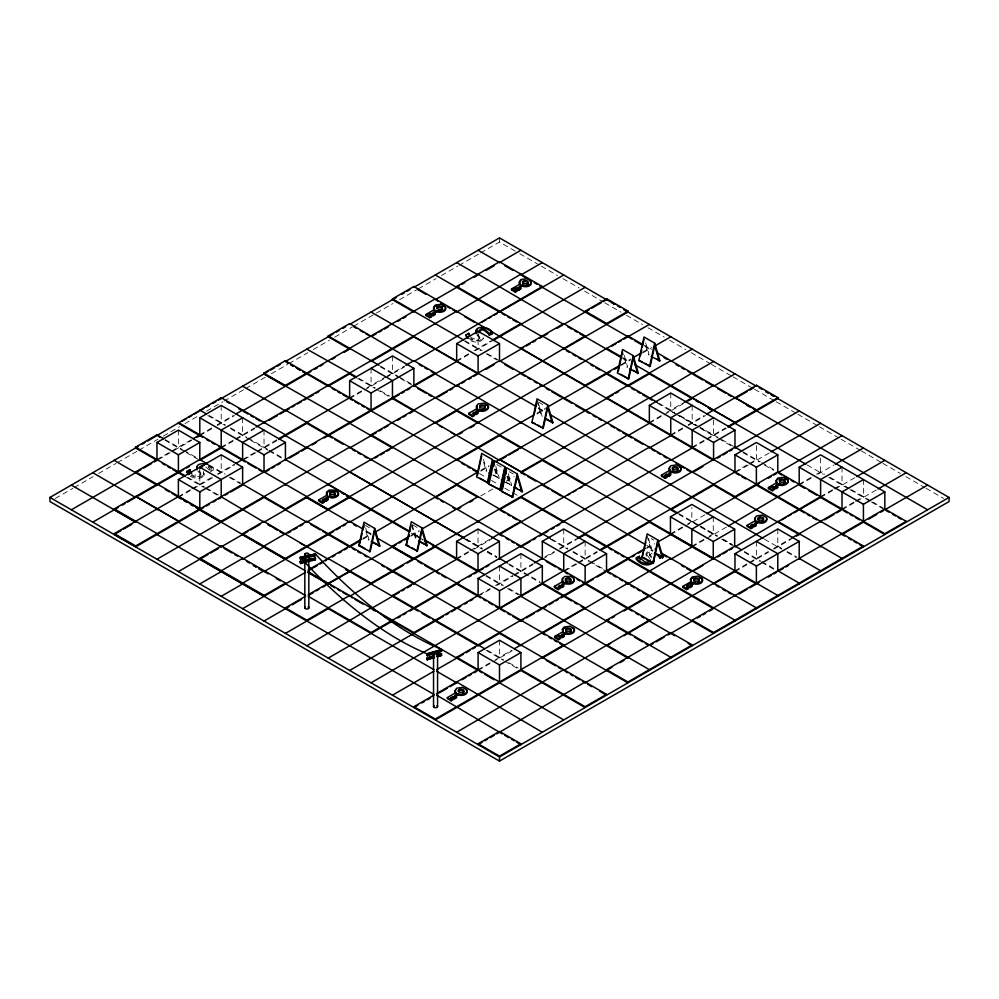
<?xml version="1.0" encoding="UTF-8"?>
<svg xmlns="http://www.w3.org/2000/svg" width="999" height="999" viewBox="0 0 999 999"><rect width="100%" height="100%" fill="white"/><g stroke="black" fill="none" stroke-linecap="round" stroke-linejoin="round"><path stroke-width="0.75" stroke-dasharray="5 3.75" d="M646.378 556.218C644.455 552.072 649.825 549.712 653.209 550.187M646.066 554.957L648.064 552.509L653.209 551.423M651.585 557.892L649.662 555.831L649.525 553.858L652.035 552.022M649.525 555.094L652.035 553.259M199.088 470.929L200.737 472.764L200.462 474.125L198.239 475.274L194.793 475.037M200.824 473.476L200.824 474.712C198.863 477.834 194.068 476.648 191.721 474.55M478.009 334.603L479.745 337.163C477.784 340.284 472.989 339.098 470.641 337M479.745 337.163L479.745 338.399C477.784 341.521 472.989 340.334 470.641 338.236M191.121 475.424C195.055 477.709 201.598 478.171 204.283 473.876L204.283 475.112C201.099 479.945 193.531 478.808 189.473 475.599M468.406 338.049C472.452 341.246 480.019 342.395 483.204 337.55L483.204 338.786C480.019 343.631 472.452 342.482 468.406 339.285M55.345 498.439L72.902 488.311M74.251 487.524L93.144 476.623M98.551 473.501L116.096 463.374M117.445 462.587L137.7 450.899M139.048 450.124L157.954 439.21M163.349 436.088L179.545 426.735M184.952 423.613L199.8 415.047M206.556 411.151L222.752 401.798M224.101 401.011L244.355 389.323M245.704 388.549L265.946 376.848M271.353 373.738L287.55 364.385M288.898 363.599L307.804 352.697M313.199 349.575L329.395 340.222M334.802 337.1L352.347 326.973M353.696 326.186L392.844 303.584M399.6 299.688L417.145 289.56M418.506 288.773L436.051 278.646M441.446 275.524L457.654 266.171M459.003 265.397L479.245 253.709M480.594 252.922L499.5 242.02L518.406 252.922M156.98 459.54L170.367 451.81M171.703 451.036L191.771 439.46M199.8 434.815L211.838 427.872M217.195 424.775L233.254 415.509M158.329 459.59L191.771 440.284M199.8 435.639L211.838 428.696M217.195 425.599L234.59 415.559M221.204 447.177L234.59 439.46M235.926 438.686L254.658 427.872M221.204 448.002L234.59 440.284M235.926 439.51L254.658 428.696M207.942 464.61L213.262 468.868C209.428 473.414 209.827 465.646 205.782 465.771M210.514 471.69L213.262 470.104L213.262 468.868M178.396 496.615L190.434 489.66M191.771 488.886L211.838 477.31M217.195 474.213L234.59 464.173M242.62 459.54L255.994 451.81M257.33 451.036L277.397 439.46M349.65 397.739L361.688 390.784M367.045 387.699L385.776 376.885M387.113 376.111L404.508 366.071M178.396 497.44L191.771 489.71M193.107 488.948L213.174 477.36M218.531 474.263L234.59 464.997M243.956 459.59L255.994 452.634M257.33 451.86L277.397 440.284M349.65 398.564L363.024 390.846M364.373 390.072L384.44 378.484M385.776 377.709L404.508 366.895M456.68 360.664L468.731 353.708M474.075 350.624L491.471 340.584M456.68 361.488L470.067 353.758M475.412 350.674L491.471 341.408M536.962 413.186L546.328 407.779M621.253 364.523L630.619 359.116M642.657 352.172L649.35 348.301L649.35 349.126L643.993 346.041M536.962 414.011L544.992 409.378M621.253 365.347L630.619 359.94M642.657 352.997L652.022 347.59M363.024 538.324L371.054 533.691L364.373 529.832M480.856 470.304L488.911 465.646M363.024 539.148L371.054 534.515L364.373 530.656M480.769 471.178L488.911 466.471M492.957 475.249L497.577 477.21L494.58 466.92M410.964 535.377L419.143 530.644M410.964 536.201L419.218 531.431M480.769 495.891L492.807 488.948M506.193 481.218L514.223 476.585M505.369 482.417L509.989 484.378L507.417 475.561M649.35 422.465L661.388 415.509M666.745 412.412L682.642 403.234M649.35 423.289L662.724 415.559M664.073 414.785L684.14 403.196M456.605 558.453L468.656 551.498M469.992 550.736L490.134 539.098M670.754 434.815L682.804 427.872M688.149 424.775L704.045 415.596M456.605 559.278L468.731 552.285M474.001 549.238L491.471 539.148M670.754 435.639L682.804 428.696M688.149 425.599L705.544 415.559M692.17 447.177L705.544 439.46M706.88 438.686L725.461 427.959M692.17 448.002L705.544 440.284M706.88 439.51L726.797 428.009M479.433 594.717L490.147 588.536M495.492 585.451L512.887 575.399M514.223 574.637L532.966 563.811M545.004 556.868L554.37 551.46M559.715 548.364L575.774 539.098M478.096 596.316L491.471 588.586M496.828 585.501L512.874 576.236M514.223 575.461L532.966 564.635M542.32 559.228L554.37 552.285M559.702 549.2L577.11 539.148M563.736 570.766L577.11 563.036M578.446 562.275L597.165 551.46M734.977 471.903L748.363 464.173M749.7 463.399L756.38 459.54M565.059 570.829L577.11 563.861M578.433 563.099L597.165 552.285M736.313 471.953L748.363 464.997M749.7 464.223L771.103 451.86M646.678 547.602L649.35 546.053L654.707 549.138M670.441 533.878L682.804 526.748M687.836 523.838L692.17 521.341L692.17 522.165M646.678 548.426L654.707 543.793M670.754 534.515L684.14 526.798M685.476 526.023L705.544 514.435M478.096 669.642L490.134 662.699M495.492 659.602L511.538 650.337M691.845 546.241L704.208 539.098M709.24 536.188L713.573 533.691L713.573 534.515M799.2 484.253L811.238 477.31M816.595 474.213L820.604 471.903L824.625 474.213M478.096 670.466L491.471 662.749M492.807 661.975L512.874 650.386M692.17 546.878L705.544 539.148M706.88 538.386L726.947 526.798M799.2 485.077L812.574 477.36M817.931 474.263L833.99 464.997M820.604 496.615L832.654 489.66M833.99 488.886L842.02 484.253M820.604 497.44L833.99 489.71M835.326 488.948L855.394 477.36M734.977 570.766L748.363 563.049M749.7 562.275L768.431 551.46M773.775 548.376L789.834 539.098M842.02 508.978L854.058 502.022M855.394 501.248L863.423 496.615M734.977 571.59L748.363 563.873M749.7 563.099L768.431 552.285M773.775 549.2L791.171 539.148M842.02 509.802L855.394 502.072M856.73 501.298L876.797 489.71M205.782 467.008L210.102 470.641M207.942 465.846L213.262 470.104M519.755 253.709L539.997 265.397M541.346 266.171L557.554 275.524M562.949 278.646L579.145 287.999M584.552 291.121L603.446 302.035M604.795 302.809L621.003 312.163M626.398 315.284L642.594 324.638M648.001 327.747L664.198 337.1M669.605 340.222L685.801 349.575M691.196 352.697L710.102 363.599M711.45 364.385L731.705 376.074M733.054 376.848L753.296 388.549M754.645 389.323L774.899 401.011M776.248 401.798L796.503 413.486M797.851 414.26L818.106 425.961M819.455 426.735L839.697 438.424M841.046 439.21L859.952 450.124M861.3 450.899L881.555 462.587M882.904 463.374L900.449 473.501M905.856 476.623L924.749 487.524M926.098 488.311L943.655 498.439M643.993 345.217L652.022 349.85M622.589 357.58L627.946 360.664L627.946 361.488L622.589 358.404M829.969 477.31L850.037 488.886M851.385 489.66L871.453 501.248M872.789 502.022L883.491 508.204M807.229 464.997L823.288 474.263M828.633 477.36L848.7 488.948M850.037 489.71L870.117 501.298M871.453 502.072L884.827 509.802M658.716 403.146L674.775 412.412M679.969 415.596L697.364 425.636M698.701 426.411L720.267 438.686M721.603 439.46L733.641 446.403M743.006 451.81L760.401 461.85M761.738 462.624L775.112 470.354M657.379 403.196L677.447 414.785M678.783 415.559L696.178 425.599M701.535 428.696L717.582 437.962M718.918 438.736L733.641 447.227M743.006 452.634L759.065 461.913M764.41 464.997L773.775 470.404M674.612 413.336L670.604 411.014L670.604 410.189M675.948 414.11L698.701 427.235M700.037 428.009L713.411 435.739L713.573 417.769M464.71 340.584L482.105 350.624M487.462 353.708L498.164 359.89M464.71 341.408L480.769 350.674M486.126 353.758L496.828 359.94M538.399 402.035L545.092 405.894M538.299 407.779L544.992 411.65M777.796 546.053L781.805 548.376M787.162 551.46L796.528 556.868M538.299 408.603L544.992 412.475M764.41 539.148L781.805 549.2M787.162 552.285L796.528 557.692M678.783 513.611L698.85 525.199M700.187 525.973L717.582 536.013M722.939 539.098L732.304 544.505M744.342 551.46L760.401 560.726M761.738 561.5L775.112 569.23M695.866 523.838L691.845 521.515L691.845 507.567M701.211 526.923L717.27 536.188M722.627 539.285L731.992 544.692M678.783 514.435L698.85 526.023M700.187 526.798L716.246 536.063M721.603 539.148L734.977 546.878M744.342 552.285L760.401 561.55M761.738 562.325L775.112 570.054M380.419 366.071L397.814 376.111M399.15 376.885L411.201 383.841M380.419 366.895L399.15 377.709M400.487 378.484L413.873 386.201M651.173 538.598L653.858 540.147M359.016 378.434L375.075 387.699M380.419 390.784L389.785 396.191M357.679 378.484L375.075 388.524M376.411 389.298L389.785 397.015M646.678 545.329L653.358 549.2M496.828 464.547L502.172 467.632M509.24 471.715L513.249 474.026M493.556 474.9L497.577 477.21M505.981 482.067L509.989 484.378M479.433 473.489L486.126 477.36M491.471 480.444L498.164 484.303M504.857 488.174L511.538 492.032M512.874 492.807L518.231 495.891M551.685 539.098L567.744 548.364M573.101 551.46L589.148 560.726M590.484 561.5L603.871 569.218M550.337 539.148L567.744 549.188M573.089 552.285L605.194 570.829M466.046 539.098L482.105 548.376M487.462 551.46L496.828 556.868M508.866 563.823L539.647 581.58M465.971 539.148L482.03 548.414M487.387 551.498L496.753 556.905M464.635 539.198L482.105 549.2M487.387 552.322L496.828 557.692M508.866 564.647L540.971 583.179M412.637 524.912L419.318 528.783M209.166 415.509L225.225 424.775M230.569 427.872L246.628 437.137M247.964 437.912L268.032 449.5M269.368 450.274L282.754 457.992M417.807 536.051L413.798 533.741L413.798 534.565M486.126 575.412L503.521 585.439M508.866 588.536L520.916 595.479M418.993 536.913L413.636 533.828L413.636 534.652L423.002 540.059M207.829 415.559L225.225 425.599M230.569 428.696L249.3 439.51M250.637 440.284L268.032 450.324M269.368 451.098L281.418 458.042M411.126 533.016L423.239 539.922M486.126 576.236L502.172 585.501M507.529 588.586L518.231 594.767M365.334 525.399L369.343 527.722M165.01 439.46L182.405 449.5M183.741 450.274L197.128 457.992M209.166 464.947L225.225 474.213M230.569 477.31L241.271 483.479M165.01 440.284L185.077 451.86M186.426 452.634L198.464 459.59M209.166 465.771L223.888 474.263M229.233 477.36L239.935 483.541M187.762 477.31L205.157 487.35M206.493 488.124L218.531 495.067M487.462 650.337L503.508 659.602M508.866 662.699L518.231 668.106M186.426 477.36L203.808 487.4M205.157 488.174L218.531 495.891M486.126 650.386L503.508 660.426M504.857 661.201L518.231 668.93M476.76 334.653L479.745 338.399M197.839 470.966L200.824 474.712M651.585 556.655L649.525 553.858M649.712 558.503L646.066 553.721M203.321 471.416L204.283 475.112M203.321 472.652L204.183 473.938M645.716 342.857L649.138 354.608L648.526 354.957L645.641 345.067M624.25 355.357L627.672 367.12L627.072 367.47L622.951 353.334M648.451 538.261L652.297 551.485L651.698 551.835L647.165 536.276M538.349 403.234L542.207 416.458L541.595 416.808L537.474 402.672M508.279 473.613L511.7 485.364L511.101 485.714L508.216 475.824M506.905 476.248L509.378 484.727M495.866 466.446L499.288 478.196L498.676 478.546L494.555 464.41M494.493 469.08L496.965 477.559M483.441 459.278L486.875 471.029L486.263 471.378L483.379 461.488M412.15 524.65L416.433 539.348L415.821 539.697L411.301 524.15M365.709 528.071L369.131 539.835L368.519 540.184L364.41 526.048M483.104 337.625L483.204 338.786M863.423 479.557L863.423 497.44M842.02 467.195L842.02 485.077M820.604 457.942L820.604 472.727M777.796 528.995L777.796 546.878M756.38 445.579L756.38 460.364M756.38 541.358L756.38 559.24M713.261 516.82L713.261 533.878M692.17 405.407L692.17 423.289M692.007 422.552L692.007 423.376M670.754 393.044L670.754 410.926M649.35 546.053L649.35 546.878M585.139 541.346L585.127 559.24M563.736 528.995L563.736 546.878M542.32 410.102L542.32 410.926M520.916 553.708L520.904 571.59M499.5 237.899L499.5 242.02M499.512 566.071L499.5 583.953M499.5 640.234L499.5 658.116M478.096 331.243L478.096 349.126M478.022 529.045L478.022 546.915M392.47 355.969L392.47 373.851M371.054 368.331L371.054 386.201M264.023 430.119L264.023 448.002M242.62 417.769L242.62 435.639M221.204 405.407L221.204 423.289M221.204 454.845L221.204 472.727M199.8 467.195L199.8 485.077M178.396 430.119L178.396 448.002"/><path stroke-width="1.5" d="M433.928 671.216L392.47 695.192M442.395 309.116L442.37 308.291A2.922 1.686 0 0 0 440.372 307.13L438.936 307.118A2.647 1.536 0 0 0 437 308.229M485.214 407.992L485.189 407.167A2.922 1.686 0 0 0 483.179 406.006L481.743 405.994A2.647 1.536 0 0 0 479.807 407.105L479.845 407.942M522.552 283.104L522.627 282.692A2.647 1.536 0 0 1 524.562 281.568L525.998 281.593A2.922 1.686 0 0 1 527.996 282.742L528.109 283.167M458.329 691.783L458.404 691.37A2.647 1.536 0 0 1 460.339 690.259L461.775 690.272A2.922 1.686 0 0 1 463.773 691.42L463.798 692.257A2.647 1.536 0 0 1 463.111 692.969M570.841 581.018L570.816 580.194A2.922 1.686 0 0 0 568.818 579.033L567.37 579.02A2.647 1.536 0 0 0 565.446 580.132L565.471 580.968M690.609 579.595L691.308 582.305M699.288 581.018L699.263 580.194A2.922 1.686 0 0 0 697.252 579.033L695.816 579.02A2.647 1.536 0 0 0 693.88 580.132L693.905 580.968M763.498 520.054L763.473 519.218A2.922 1.686 0 0 0 761.475 518.069L760.039 518.044A2.647 1.536 0 0 0 758.104 519.168L758.129 519.992M784.914 482.142L784.889 481.318A2.922 1.686 0 0 0 782.879 480.157L781.443 480.144A2.647 1.536 0 0 0 779.507 481.256L779.545 482.092M379.233 546.366L374.7 530.806L370.167 551.598L358.853 545.766L363.998 522.202L374.7 528.384L379.832 546.016L371.203 541.733M358.853 545.766L360.115 542.445M360.751 539.472L362.05 533.541M362.699 530.569L363.998 524.637M369.555 551.947L374.7 528.384M426.523 545.879L422.003 530.319L417.47 551.111L406.156 545.279L411.301 521.715L422.003 527.897L427.135 545.529L418.506 541.246M406.156 545.279L409.028 534.54M409.677 531.568L410.976 525.624M416.858 551.46L422.003 527.897M493.668 466.258L492.432 462.013L487.899 482.792L476.598 476.96L481.73 453.396L492.432 459.577L493.718 463.986M477.522 475.124L481.73 455.831M487.3 483.141L492.432 459.577M506.093 473.426L504.857 469.18L500.324 489.96L489.011 484.128L494.143 460.564L504.857 466.745L506.131 471.153M493.506 465.971L494.143 462.999M499.712 490.309L504.857 466.745M521.803 491.895L517.27 476.348L512.737 497.127L501.423 491.296L506.568 467.732L517.27 473.913L522.402 491.545L513.773 487.262M502.36 489.473L504.945 477.597M505.594 474.625L506.568 470.167M512.125 497.477L517.27 473.913M552.297 422.989L547.764 407.442L543.244 428.221L531.93 422.402L537.062 398.826L547.764 405.007L552.909 422.639L545.604 419.13M534.477 413.136L537.062 401.261M542.632 428.571L547.764 405.007M637.774 373.651L633.241 358.092L628.708 378.883L617.394 373.052L622.539 349.488L633.241 355.669L638.373 373.301L629.745 369.018M618.331 371.216L622.539 351.923M628.096 379.233L633.241 355.669M659.228 361.139L654.707 345.592L650.174 366.371L638.861 360.539L643.993 336.975L654.707 343.156L659.839 360.789L651.211 356.506M640.434 355.731L641.733 349.8M642.382 346.828L643.993 339.41M649.562 366.72L654.707 343.156M662.399 558.004L657.866 542.457L653.334 563.236L642.02 557.417L647.165 533.853L657.866 540.022L662.999 557.654L654.37 553.371M642.02 557.417L645.866 542.22M652.734 563.598L657.866 540.022M478.896 332.267L479.22 331.568C484.915 325.786 488.211 337.999 492.182 333.791L492.182 332.555C490.122 326.011 472.315 325.075 476.76 333.416M650.374 559.989C644.318 567.794 640.222 553.134 636.351 557.892L636.351 559.128C639.66 564.76 649.637 567.494 653.833 561.625L653.733 560.451M653.833 560.389C649.637 566.258 639.66 563.523 636.351 557.892M197.028 467.195L196.828 469.705M475.949 330.881L475.761 333.391M434.315 306.843L433.541 308.616L434.428 310.389M477.135 405.719L476.361 407.48L477.235 409.265M455.132 690.833L455.719 689.984M562.762 578.746L561.987 580.519L562.874 582.305M669.792 467.52L669.03 469.28L669.904 471.066M776.835 479.87L776.061 481.643L776.935 483.429M755.419 517.782L754.657 519.542L755.531 521.328M520.904 280.582L519.18 283.067L520.054 284.852M327.997 491.645L326.273 494.13L327.31 496.028L326.461 492.182L329.258 490.059L335.414 490.122L338.349 492.307L338.399 494.155L336.863 495.729L332.542 496.715L329.258 496.128L325.999 498.002L325.999 499.025L330.432 496.466M691.196 578.746L693.418 577.472M476.56 330.269L477.435 329.682M242.62 417.769L221.204 430.119L221.204 448.002L199.8 460.364L199.8 442.482L178.396 430.119L156.98 442.482L156.98 460.364L135.577 448.002L135.577 447.177L156.98 434.815L163.674 438.686M147.615 441.046L221.204 397.739L285.427 434.815L285.427 435.639L306.83 448.002L306.83 447.177L464.71 538.324M437.949 301.236L435.277 298.863L285.277 385.477L285.277 386.301L263.861 373.938L263.861 373.114L285.277 360.751L371.054 410.102M349.65 348.301L349.65 349.126L328.246 336.775L328.246 335.951L349.65 323.589L413.873 361.488L542.32 286.513L542.32 287.337M413.873 311.226L413.873 312.05L392.47 299.688L392.47 298.863L413.873 286.513L713.573 460.364L713.573 442.482L649.35 405.407L649.35 423.289L627.946 435.639L627.946 434.815L542.32 485.077L549 488.948M777.796 398.564L949.05 497.44L949.05 501.56L499.5 761.101L49.95 501.56L49.95 497.44L138.249 446.453M142.27 444.143L144.942 442.594M182.405 420.966L186.426 418.643M189.098 417.107L191.771 415.559M194.443 414.011L198.464 411.7M201.136 410.152L203.808 408.603M206.493 407.068L209.166 405.519M213.174 403.196L215.859 401.66M218.531 400.112L264.023 373.851L349.65 422.465L349.65 423.289L392.47 448.002L392.47 447.177M265.197 373.164L268.032 371.528M270.554 370.08L274.725 367.669M277.247 366.208L280.082 364.573M333.591 333.678L285.427 361.488L288.099 363.037M336.276 332.13L338.948 330.594M342.957 328.271L345.642 326.723M396.478 297.377L349.65 324.413L349.65 323.589M401.835 294.28L404.508 292.744M407.18 291.196L409.852 289.648M197.128 437.187L199.8 435.639L199.8 417.769L221.204 405.407L285.427 442.482L285.427 460.364M135.577 472.727L135.577 471.903L156.98 459.54M193.107 438.686L199.8 434.815M235.926 413.961L242.62 410.102L242.62 410.926L310.851 371.528M456.68 287.337L456.68 286.513L499.5 261.788L542.32 286.513M71.354 509.802L140.934 469.63M143.606 468.081L151.636 463.449M154.308 461.913L156.98 460.364M314.86 369.218L317.545 367.669M320.217 366.121L322.889 364.573M332.255 359.165L334.927 357.63M344.293 352.222L349.65 349.126M372.39 336.001L376.411 333.678M379.083 332.13L381.755 330.594M384.44 329.046L388.449 326.723M397.814 321.316L400.487 319.78M403.171 318.231L405.844 316.683M435.277 299.688L459.365 285.789M462.038 284.24L464.71 282.692M474.075 277.285L476.76 275.749M486.126 270.342L494.143 265.709M478.096 250.25L499.5 262.612L520.904 250.25M156.98 442.482L178.396 454.845L199.8 442.482M431.593 316.646L429.72 315.559L431.431 314.573L433.304 315.659L435.152 314.585L435.152 313.561L433.304 314.623L431.431 313.536L429.72 314.523L431.593 315.609L431.593 316.646L429.757 317.707L425.936 315.497L425.936 314.473L434.577 309.478L433.541 307.58L435.264 305.095L441.183 304.233L445.616 306.793L445.666 308.629L444.13 310.202L439.81 311.201L436.526 310.602L433.266 312.475L433.266 313.511M425.936 315.497L429.645 313.361M434.353 312.874L437.699 310.951M425.936 314.473L429.757 316.683L431.593 315.609M135.727 521.253L135.727 522.077L114.311 509.715L114.311 508.891L221.204 447.177M255.994 427.097L456.68 311.226L456.68 312.05L520.904 274.151M92.77 522.165L118.332 507.405M122.34 505.082L125.012 503.533M127.547 502.072L135.577 497.44L92.77 472.727M183.741 469.63L135.876 497.265L135.876 496.441L178.696 521.166L178.534 522.077M186.426 468.081L189.098 466.545M269.368 420.192L277.397 415.559M280.082 414.011L284.091 411.7M242.62 386.201L285.427 410.926L289.448 408.603M292.12 407.068L294.792 405.519M297.465 403.971L301.486 401.66M304.158 400.112L306.83 398.564M309.515 397.015L313.524 394.705M316.196 393.156L318.881 391.608M306.83 373.027L306.83 373.851L328.246 386.201L349.65 373.851L356.343 377.709M478.096 373.851L413.873 336.775L371.054 361.488L371.054 360.664M520.904 274.975L542.32 262.612M188.312 474.587L186.801 471.378L189.673 469.717L191.721 473.314M186.801 472.614L188.711 471.516M181.069 498.988L178.396 497.44L178.396 479.557L221.204 454.845L242.62 467.195L242.62 485.077L230.569 492.032M264.023 430.119L242.62 442.482L242.62 460.364M278.733 438.686L349.65 397.739L349.65 380.681L392.47 355.969L413.873 368.331L413.873 386.201L456.68 361.488L456.68 343.606L478.096 331.243L499.5 343.606L499.5 361.488L523.588 347.59M515.347 288.986L517.232 290.072L517.232 291.096L515.384 292.17L511.563 289.96L511.563 288.923L520.204 283.941L519.18 282.043L520.904 279.545L526.81 278.684L531.243 281.243L531.293 283.079L529.757 284.653L525.437 285.652L522.152 285.052L518.906 286.938L520.779 288.024L520.779 289.048L518.931 290.11L517.057 289.023L515.347 290.01L515.347 288.986L517.057 287.999L518.931 289.086L520.779 288.024M511.563 289.96L515.272 287.824M518.906 287.962L523.339 285.402M511.563 288.923L515.384 291.134L517.232 290.072M435.277 373.851L435.277 373.027L135.727 545.966L135.727 546.79L114.311 534.44L114.311 533.616L178.696 496.441L178.696 497.265L172.003 493.406M235.926 463.399L242.62 459.54M405.844 365.297L413.873 360.664L435.277 373.027M115.509 533.741L121.004 530.569M123.539 529.108L131.706 524.388M278.733 439.51L306.83 423.289L332.255 437.962M482.105 322.09L486.126 319.78M488.798 318.231L491.471 316.683M494.143 315.135L496.828 313.599M435.277 274.975L499.5 312.05L563.723 274.975M467.232 338.274L465.721 335.065L468.593 333.404L469.68 335.939M178.396 479.557L199.8 491.92L242.62 467.195M199.8 417.769L264.023 454.845L285.427 442.482M349.65 380.681L371.054 393.044L413.873 368.331M479.62 332.542L479.22 330.332C484.915 324.55 488.211 336.763 492.182 332.555M492.807 339.81L520.904 323.589L520.904 324.413L542.32 336.775L539.635 338.311M135.577 546.878L200.1 509.627L200.1 508.803L180.032 497.215M200.986 509.115L203.808 507.48M206.331 506.031L209.166 504.395M213.174 502.072L215.859 500.524M218.369 499.075L221.204 497.44L221.204 479.557L199.8 467.195M225.225 495.117L227.897 493.581M265.359 471.953L269.368 469.63M272.053 468.081L274.725 466.545M277.397 464.997L280.082 463.449M289.448 458.042L298.813 452.634M301.486 451.098L306.83 448.002M312.188 444.917L316.196 442.594M324.225 437.962L399.15 394.705M401.835 393.156L404.508 391.608M407.18 390.072L409.852 388.524M492.807 340.634L585.127 287.337M456.68 343.606L478.096 355.969L499.5 343.606M199.638 509.065L199.638 509.89L221.054 522.252L221.054 521.428L349.65 447.177L349.65 448.002L376.411 432.555M371.054 435.639L371.054 434.815L499.5 360.664L734.977 496.615L777.796 471.903L884.827 533.691L906.23 521.341L906.23 522.165M520.904 349.126L520.904 348.301L563.723 323.589L585.127 335.951L585.127 336.775M585.289 311.963L585.289 311.139L606.693 298.776L628.096 311.139L628.096 311.963L563.723 349.126L563.723 348.301M156.98 559.24L264.023 497.44L306.83 522.165L349.65 497.44L349.575 496.665M379.083 431.006L381.755 429.47M384.44 427.922L388.449 425.599M397.814 420.192L400.487 418.643M403.171 417.107L405.844 415.559M409.852 413.236L412.537 411.7M437.949 397.015L447.315 391.608M450 390.072L452.672 388.524M431.268 371.528L456.68 386.201L459.365 384.665M462.038 383.117L464.71 381.568M468.731 379.258L471.403 377.709M474.075 376.161L476.76 374.625M486.126 369.218L494.143 364.573M526.261 346.041L530.269 343.718M532.954 342.182L535.626 340.634M544.992 335.227L547.664 333.678M557.03 328.271L562.387 325.187M478.096 274.151L563.723 324.413L589.298 309.64M591.82 308.192L595.991 305.781M597.165 305.095L601.336 302.685M603.858 301.236L606.693 299.6L614.722 304.233M199.937 558.329L264.161 595.404L264.161 596.228L199.937 559.153L199.937 558.329L221.353 545.966L285.577 583.054L285.577 583.878L305.494 595.541M363.024 529.058L349.65 521.341L285.277 558.503L285.277 559.328L242.457 534.615L242.457 533.791L263.861 521.428L328.246 559.24L328.246 558.416M242.62 484.253L285.427 508.978L520.904 373.027M585.127 335.951L520.904 373.851M585.289 311.139L606.693 323.501L628.096 311.139M178.396 571.59L207.967 554.52M210.502 553.059L218.531 548.426M247.964 531.431L221.204 546.878L178.396 522.165M250.487 529.97L260.002 524.475M534.29 414.735L370.979 509.015L370.979 509.84L349.65 522.165L306.83 497.44L264.023 522.165L221.054 496.703L221.054 497.527M375.075 458.042L377.747 456.506M380.419 454.957L384.44 452.634M387.113 451.098L389.785 449.55M478.096 422.465L478.096 423.289L456.68 410.926L435.277 423.289L435.277 422.465M325.999 498.002L327.884 499.088L327.884 500.112L326.036 501.173L324.163 500.099L322.452 501.086L322.452 500.049L324.325 501.136L324.325 502.172L322.49 503.234L318.669 501.023L318.669 499.999L327.31 495.005M474.238 412.412L474.238 413.449L476.123 414.535L477.972 413.461L477.972 412.437L476.123 413.499L474.238 412.412L472.527 413.399L474.413 414.485L474.413 415.522L472.564 416.583L468.743 414.373L468.743 413.349L477.397 408.354L476.361 406.456L478.084 403.958L484.003 403.109L488.424 405.656L488.486 407.505L486.938 409.078L482.617 410.077L479.333 409.478L476.086 411.351L476.086 412.375L480.519 409.815M322.452 500.049L324.163 499.063L326.036 500.149L327.884 499.088M318.669 499.999L322.49 502.197L324.325 501.136M468.743 413.349L472.564 415.547L474.413 414.485M392.47 570.766L306.83 521.341L263.861 546.141L263.861 546.965M328.009 509.115L328.009 509.94L306.606 497.577L306.606 496.753L328.009 509.115L542.32 385.377L542.32 386.201L539.635 384.665M542.32 386.201L627.946 335.951L642.657 344.443M199.8 583.953L221.204 571.59M242.62 559.24L264.023 546.878M288.099 532.979L290.784 531.431M293.456 529.882L297.465 527.572M300.15 526.023L302.822 524.475M459.365 434.103L462.038 432.555M470.067 427.922L474.075 425.599M611.888 346.041L615.896 343.718M618.581 342.182L621.253 340.634M623.925 339.086L649.35 324.413M264.161 570.691L242.757 583.054L242.757 583.878M547.664 407.005L563.723 397.739M520.904 348.301L585.127 385.377L619.917 365.297M633.291 357.58L641.321 352.934M221.204 596.316L242.62 583.953M264.023 571.59L333.591 531.431M336.276 529.882L340.284 527.572M342.957 526.023L345.642 524.475M520.904 447.177L520.904 448.002L499.5 435.639L456.68 460.364L456.68 459.54M610.551 371.528L563.723 398.564L571.753 403.196M614.56 369.218L617.245 367.669M654.707 346.041L670.754 336.775M531.93 422.402L535.214 423.588M638.861 360.539L642.145 361.738M264.161 595.404L285.577 583.054M308.017 570.092L361.688 539.098M495.629 461.775L613.224 394.705M606.53 398.564L606.53 397.739L670.754 360.664L670.754 361.488L692.17 349.126M242.62 608.678L305.494 572.365M309.515 570.054L312.188 568.506M313.374 567.819L317.545 565.422M320.055 563.96L322.739 562.412M325.412 560.876L328.084 558.503L371.054 583.129L542.469 484.165L499.662 459.453L499.662 460.277M332.255 556.918L334.927 555.369M338.948 553.059L341.621 551.51M344.293 549.962L346.978 548.426M322.889 531.431L349.65 546.878L360.352 540.696M375.075 532.205L478.171 471.853L367.045 408.603M435.277 496.615L435.277 497.44L456.68 485.077L478.096 497.44M392.47 397.739L499.5 460.364L506.193 456.506M508.866 454.957L518.231 449.55M615.896 393.156L618.581 391.608M606.53 373.027L606.53 373.851L627.946 386.201L649.35 373.851L692.17 398.564L687.999 400.974M489.011 484.128L500.324 489.96M285.427 608.678L285.427 607.854L305.494 596.266M308.179 594.717L396.478 544.555M413.636 559.365L392.232 547.015L392.232 546.191L409.627 536.151M421.828 529.108L478.096 496.615M649.35 397.739L627.946 410.102L627.946 410.926L520.904 471.903L499.5 459.54L499.5 460.364M264.023 621.028L289.448 606.356M292.108 604.82L301.486 599.4M309.515 594.767L313.524 592.457M316.196 590.909L318.881 589.36M322.889 587.05L325.562 585.501M308.017 572.464L328.084 584.04L349.65 571.59L349.65 570.766M399.15 543.019L401.835 541.47M404.27 540.059L406.955 538.511M458.029 509.028L460.701 507.48M470.067 502.072L472.739 500.524M520.904 472.727L542.32 460.364L585.127 485.077L585.127 484.253M713.573 361.488L692.17 373.851L692.17 373.027L649.35 398.564L652.022 400.112M649.35 405.407L670.754 393.044L734.977 430.119L734.977 448.002L799.2 410.926M501.423 491.296L512.737 497.127M285.427 607.854L306.83 620.217L349.65 595.491L352.322 597.864M683.978 402.472L713.573 385.377L713.573 386.201L705.544 381.568M285.427 633.391L328.246 608.678L433.941 669.692M349.65 596.316L403.321 565.322M407.342 563.011L412.687 559.915M413.873 559.24L435.277 546.878M522.327 496.615L499.5 509.802L499.5 508.978M713.573 386.201L734.977 373.851M456.605 559.278L456.605 541.396L478.022 529.045L499.425 541.396L499.425 559.278M692.17 405.407L670.754 417.769L670.754 435.639L649.35 448.002L649.35 447.177L499.5 534.515L499.5 533.691M371.054 607.854L306.83 645.754M392.47 596.316L392.47 595.491L435.439 570.679L435.439 571.503M491.471 538.324L520.904 521.341L520.904 522.165L542.32 534.515L539.635 536.063M706.73 414.048L756.543 385.289L777.946 397.652L777.946 398.476L728.134 427.235M371.054 608.678L399.15 592.457M401.835 590.909L404.508 589.36M407.18 587.812L411.201 585.501M456.68 559.24L435.277 571.59L435.277 570.766L563.723 644.929L563.723 645.754M567.732 495.117L570.417 493.581M573.089 492.032L575.761 490.484M579.782 488.174L582.454 486.625M747.015 391.608L735.139 398.476L735.139 397.652L756.543 410.015L756.543 410.839M749.7 390.072L753.87 387.662M456.605 541.396L478.022 553.758L499.425 541.396M713.573 417.769L692.17 430.119L692.17 448.002L670.754 460.364L670.754 459.54L371.054 632.567L308.167 596.266M728.134 426.411L777.946 397.652M328.246 658.116L392.47 621.028L392.47 620.204M397.814 617.944L400.487 616.395M403.171 614.86L405.844 613.311M409.852 610.988L412.537 609.452M345.642 569.28L413.873 608.678L459.365 582.405M468.731 576.997L471.403 575.461M474.075 573.913L476.76 572.365M480.769 570.054L483.441 568.506M486.051 567.007L488.798 565.422M516.895 544.555L520.904 546.878L530.282 541.47M532.954 539.922L535.626 538.386M544.992 532.979L547.677 531.418M551.685 529.108L554.37 527.559M557.03 526.023L559.715 524.475M478.096 596.316L478.109 578.433L520.916 553.708L542.332 566.071L542.32 583.953L499.5 608.678L499.512 590.784L542.332 566.071M542.32 559.24L542.32 541.346L563.736 528.995L606.543 553.708L606.53 571.59L627.946 559.24L713.573 608.678L713.573 607.854M713.573 442.482L734.977 430.119M665.197 475.199L667.082 476.286L667.082 477.31L665.234 478.384L661.413 476.173L661.413 475.137L670.054 470.154L669.03 468.256L670.754 465.759L676.66 464.897L681.093 467.457L681.143 469.293L679.607 470.866L675.287 471.865L672.002 471.266L668.756 473.151L670.629 474.238L670.629 475.262L668.781 476.323L666.907 475.237L665.197 476.223L665.197 475.199L666.907 474.213L668.781 475.299L670.629 474.238M668.756 474.175L673.189 471.615M661.413 475.137L665.234 477.347L667.082 476.286M308.017 571.64L413.873 632.567L478.096 595.491M534.303 563.036L542.332 558.404M577.11 538.324L734.977 447.177L741.67 451.036M349.65 670.466L443.306 616.395M445.979 614.86L448.663 613.311M451.336 611.763L455.344 609.452M458.029 607.904L460.701 606.356M464.71 604.033L467.395 602.497M470.067 600.948L472.739 599.4M578.433 538.386L585.139 534.515L585.139 533.691M694.842 471.178L702.871 466.545M717.582 458.042L720.267 456.506M722.939 454.957L726.947 452.634M729.632 451.098L732.304 449.55M585.139 541.346L563.736 553.708L563.736 570.766M734.977 472.727L734.977 454.845L756.38 442.482L777.796 454.845L777.796 472.727L842.02 435.639M563.736 570.766L371.054 682.829M599.85 549.912L734.977 471.903M601.186 549.962L649.35 522.165L712.237 558.466M799.2 533.691L799.2 534.515L713.573 485.077L670.754 509.802L670.754 508.978M771.103 451.86L820.604 423.289M585.127 583.953L585.139 566.071L606.543 553.708M670.441 516.82L713.261 541.533L713.261 558.591L670.441 533.878L670.441 516.82L691.845 504.458L734.665 529.183L734.665 546.241M734.977 454.845L756.38 467.195L777.796 454.845M554.383 586.376L563.024 581.381L562.175 578.571L564.972 576.448L571.116 576.51L574.05 578.696L574.113 580.531L572.564 582.105L568.256 583.104L564.959 582.504L561.713 584.378L563.598 585.464L563.598 586.5L561.75 587.562L559.865 586.475L559.865 585.439L558.166 586.438L560.039 587.512L560.039 588.548L558.204 589.61L554.383 587.412L554.383 586.376L558.204 588.586L560.039 587.512M566.146 582.854L561.713 585.414L563.598 586.5M559.865 585.439L561.75 586.525L563.598 585.464M456.68 658.116L456.68 657.292L645.342 548.376M436.613 669.692L463.374 654.245M466.046 652.709L470.067 650.386M472.739 648.838L475.412 647.302M432.604 619.492L478.096 645.754L499.5 633.391L520.904 645.754L520.904 644.929M512.874 616.395L520.904 621.028L523.588 619.492M526.261 617.944L534.29 613.311M536.962 611.763L540.971 609.452M543.656 607.904L546.328 606.356M549 604.807L553.021 602.497M555.694 600.948L558.366 599.4M561.051 597.864L593.169 579.32M597.165 576.997L605.207 572.365M631.955 556.918L634.627 555.369M638.648 553.059L641.321 551.51M657.379 542.245L670.754 534.515L670.754 533.691M706.88 513.661L759.065 483.541M768.431 478.134L771.103 476.585M773.775 475.037L776.46 473.489M636.351 559.128L639.223 557.467L640.297 560.002M389.785 619.492L478.096 670.466L478.096 652.584L499.5 640.234L520.904 652.584L520.904 670.466L435.277 719.904L435.277 719.08L563.723 644.929M713.261 516.82L691.845 529.183L691.845 546.241M804.557 488.174L799.2 485.077L799.2 467.195L820.604 454.845L884.827 491.92L884.827 509.802L927.646 485.077M777.672 486.588L775.823 487.662L773.938 486.575L772.227 487.562L774.113 488.648L774.113 489.672L772.264 490.734L768.443 488.536L768.443 487.5L777.097 482.505L776.061 480.606L777.784 478.121L783.703 477.26L788.124 479.82L788.186 481.655L786.638 483.229L782.317 484.228L779.033 483.628L775.786 485.502L775.786 486.538L777.672 487.624L777.672 486.588L775.786 485.502M768.443 488.536L772.152 486.388M775.786 486.538L780.219 483.978M768.443 487.5L772.264 489.71L774.113 488.648M773.938 486.575L773.938 487.599L775.823 488.686L777.672 487.624M662.137 554.445L662.812 555.382L660.064 556.967L659.103 554.895M656.967 554.245L660.064 558.204L662.812 556.618L662.812 555.382M413.873 707.554L413.873 706.73L433.941 695.142M436.613 693.593L478.096 669.642M514.223 648.788L585.127 607.854L585.127 608.678M799.2 484.253L728.283 526.023M415.209 706.78L417.882 705.232M421.903 702.909L424.575 701.373M427.247 699.824L429.932 698.276M439.298 692.869L447.315 688.236M450 686.688L456.68 682.829L456.68 682.005L542.32 732.267M462.038 679.745L466.046 677.422M468.731 675.873L471.403 674.337M474.075 672.789L476.76 671.241M542.32 632.567L542.32 633.391L627.946 583.129L627.946 583.953L625.262 582.405M627.946 583.953L670.754 558.416L670.754 559.24L692.17 546.878L692.17 546.053M835.326 464.223L863.423 448.002M478.096 652.584L499.5 664.947L520.904 652.584M713.261 541.533L734.665 529.183M842.02 467.195L820.604 479.557L820.604 497.44L842.02 509.802L842.02 491.92L863.423 479.557M454.682 695.616L456.555 696.703L456.555 697.727L454.72 698.788L452.834 697.714L451.123 698.701L451.123 697.664L453.009 698.751L453.009 699.787L451.161 700.848L447.34 698.638L447.34 697.614L455.981 692.619L454.957 690.721L456.68 688.224L462.587 687.374L467.02 689.922L467.07 691.77L465.534 693.343L461.213 694.33L457.929 693.743L454.682 695.616L454.682 696.64L457.929 694.767L457.929 693.743M563.911 635.551L562.062 636.613L560.189 635.526L558.478 636.513L560.352 637.599L560.352 638.623L558.516 639.697L554.695 637.487L554.695 636.45L563.336 631.468L562.3 629.57L564.023 627.072L569.942 626.211L574.363 628.771L574.425 630.606L572.889 632.18L568.568 633.179L565.272 632.579L562.025 634.465L562.025 635.489L563.911 636.575L563.911 635.551L562.025 634.465M750.823 525.462L752.709 526.548L752.709 527.572L750.861 528.633L747.04 526.436L747.04 525.399L755.681 520.417L754.657 518.518L756.38 516.021L762.287 515.159L766.72 517.719L766.77 519.555L765.234 521.128L760.913 522.127L757.629 521.528L754.382 523.414L756.255 524.487L756.255 525.524L754.42 526.585L752.534 525.499L750.823 526.485L750.823 525.462L752.534 524.475L754.42 525.561L756.255 524.487M554.695 637.487L558.391 635.352M451.123 697.664L452.834 696.678L454.72 697.764L456.555 696.703M562.025 635.489L566.458 632.929M758.815 521.878L754.382 524.438L756.255 525.524M447.34 697.614L451.161 699.812L453.009 698.751M554.695 636.45L558.516 638.661L560.352 637.599M747.04 525.399L750.861 527.609L752.709 526.548M560.189 635.526L560.189 636.55L562.062 637.637L563.911 636.575M606.53 621.028L606.53 620.204L649.362 595.491L649.362 596.303M741.67 549.912L734.977 546.053L627.946 608.678L582.454 582.405M734.977 546.053L734.977 546.878L820.604 496.615M609.215 619.492L542.32 658.116L542.32 657.292M611.888 617.944L614.56 616.395M623.925 610.988L626.61 609.452M694.842 570.054L702.871 565.422M717.582 556.918L720.267 555.369M722.939 553.833L726.947 551.51M729.632 549.962L732.304 548.426M781.805 519.842L785.826 517.519M788.498 515.984L791.171 514.435M793.843 512.887L797.864 510.576M756.38 467.195L756.38 485.077L799.2 509.802L820.604 497.44M856.73 476.585L884.827 460.364M799.2 541.358L756.38 566.071L756.38 583.953L734.977 571.59L734.977 553.721L777.796 528.995L799.2 541.358L799.2 559.24M688.486 588.548L686.638 589.61L682.816 587.412L682.816 586.376L691.47 581.381L690.434 579.482L692.157 576.997L698.064 576.136L702.497 578.696L702.559 580.531L701.011 582.105L696.69 583.104L693.406 582.504L690.159 584.378L692.032 585.464L692.032 586.5L690.197 587.562L688.311 586.475L686.6 587.462L688.486 588.548L688.486 587.512L686.6 586.438L688.311 585.439L690.197 586.525L692.032 585.464M686.525 585.264L690.234 583.129M691.246 584.79L694.592 582.854M682.816 586.376L686.638 588.586L688.486 587.512M563.723 669.642L456.68 732.267M563.723 670.466L649.35 620.204L649.35 621.028M734.977 570.766L623.925 635.714M791.171 538.324L842.02 508.978M607.879 644.979L610.551 643.431M734.977 571.59L713.573 583.953L713.573 583.129M796.528 536.063L799.2 534.515M824.625 519.842L833.99 514.435M836.663 512.887L840.671 510.576M878.133 488.948L906.23 472.727M799.2 467.195L863.423 504.283L884.827 491.92M482.105 742.307L478.096 744.63L478.096 743.805L499.5 731.443L520.904 743.805L520.904 744.63L516.895 742.307M606.53 670.466L606.53 669.642L670.754 632.567L692.17 644.929L692.17 645.754M668.081 634.939L692.17 621.028L692.17 620.204L884.827 508.978L906.23 521.341M484.777 740.759L487.462 739.223M490.134 737.674L494.143 735.351M496.828 733.815L585.127 682.005L585.127 682.829L582.454 681.281M585.127 682.829L611.888 667.382M619.917 662.749L623.925 660.426M650.686 644.979L653.358 643.431M656.043 641.895L664.073 637.25M697.514 617.944L700.187 616.395M702.871 614.86L705.544 613.311M709.552 610.988L712.237 609.452M738.998 593.993L747.015 589.36M749.7 587.812L759.065 582.405M768.431 576.997L771.103 575.461M773.775 573.913L776.46 572.365M780.469 570.054L783.141 568.506M785.826 566.957L788.498 565.422M842.02 533.691L842.02 534.515L863.423 522.165L884.827 534.515L884.827 533.691M868.768 519.068L876.797 514.435M880.818 512.112L883.491 510.576M478.096 743.805L499.5 756.156L520.904 743.805M520.904 669.642L585.127 706.73L606.53 694.367L606.53 695.192L599.85 691.32M606.53 669.642L627.946 682.005L692.17 644.929M692.17 620.204L713.573 632.567L863.423 546.053L863.423 546.878L859.402 544.555M949.05 497.44L499.5 756.98L49.95 497.44M435.264 306.119L436.526 305.569M777.784 479.145L779.045 478.596M565.284 627.547L562.487 629.682L563.186 632.379M201.136 467.232L202.485 466.745M437.337 652.709L441.533 651.311L441.533 649.662L427.048 653.821A428.771 211.463 66.4 0 1 300.287 557.255L300.699 559.44L315.422 555.619L315.422 553.97L300.287 557.255L300.699 559.44M434.54 653.646L427.048 655.469L427.048 653.821L441.533 649.662M427.048 655.469L431.243 654.07M436.838 652.21L441.533 651.311M434.54 657.767L427.048 659.59L427.048 657.941L434.041 655.619M436.838 654.682L441.533 653.783L441.533 655.431L437.337 656.83M427.048 657.941L434.54 656.118M437.337 655.182L441.533 653.783M427.048 659.59L432.642 657.729M436.838 656.331L441.533 655.431M300.699 557.792L315.422 553.97A423.476 209.528 66.3 0 0 441.034 649.163M300.287 558.903L307.655 556.992M310.602 556.231L315.422 555.619M300.287 561.376L315.422 558.091L315.422 559.74L300.699 563.561L300.287 561.376L300.699 563.561M300.699 561.913L315.422 558.091M300.287 563.024L307.655 561.113M310.602 560.352L315.422 559.74M329.258 491.096L330.731 490.746M204.083 465.434L201.136 465.996L200.112 468.081M206.581 464.135C203.359 462.987 195.667 463.673 196.828 468.469M333.916 490.784L335.414 491.158M521.053 285.602C524.163 287.512 531.98 287.237 531.243 282.28M442.682 305.632L443.968 306.206M435.427 311.139C438.524 313.549 448.139 312.063 444.967 306.955M785.189 478.658C793.418 482.08 782.13 488.186 777.946 484.165M670.903 471.815C674.013 473.726 681.83 473.451 681.093 468.494M756.53 522.077C759.64 523.976 767.457 523.713 766.72 518.756M485.489 404.508C493.718 407.929 482.43 414.036 478.246 410.015M699.562 577.534L700.861 578.109M692.307 583.041C695.404 585.451 705.032 583.978 701.86 578.858M563.873 583.041C566.982 584.952 574.8 584.677 574.05 579.72M564.185 633.129C567.582 636.276 578.533 632.767 572.727 628.196M456.83 694.28C459.927 696.69 469.555 695.204 466.383 690.097M617.394 305.781L620.067 307.33M624.088 309.64L626.76 311.188M759.215 387.662L761.9 389.21M765.908 391.521L768.581 393.069M771.265 394.617L773.938 396.153M606.53 299.688L499.5 237.899L413.873 287.337L413.873 286.513M611.888 302.784L614.56 304.32M623.925 309.727L756.38 386.201M765.746 391.608L768.431 393.156M771.103 394.705L773.775 396.253M657.379 352.934L756.38 410.102L756.38 410.926M504.857 265.709L512.874 270.342M522.24 275.749L524.925 277.285M534.29 282.692L536.962 284.24M539.635 285.789L631.955 339.086M634.627 340.634L641.321 344.493M664.073 357.63L666.745 359.165M676.111 364.573L678.783 366.121M681.455 367.669L684.14 369.218M688.149 371.528L690.821 373.077M693.506 374.625L702.871 380.032M717.582 388.524L725.611 393.156M728.283 394.705L730.968 396.253M747.015 405.519L749.849 406.968M753.87 409.29L927.646 509.802M657.167 359.24L659.839 360.789M644.817 363.274L648.838 365.597M606.53 348.301L621.253 356.805M634.627 364.523L734.977 422.465L734.827 423.376M692.007 397.827L734.827 422.552M456.68 262.612L478.096 274.975M567.732 326.723L571.753 329.046M574.425 330.594L577.097 332.13M579.782 333.678L621.253 357.63M696.178 400.886L698.85 402.422M708.216 407.829L712.237 410.152M734.977 423.289L805.893 464.223M886.163 510.576L888.848 512.112M892.856 514.435L895.529 515.984M898.213 517.519L900.886 519.068M709.402 408.703L712.075 410.239M633.029 370.204L638.373 373.301M620.679 374.25L628.708 378.883M456.68 286.513L520.904 323.589M542.32 335.951L657.379 402.372M502.172 313.599L504.857 315.135M507.529 316.683L510.202 318.231M512.874 319.78L516.895 322.09M566.396 350.674L569.068 352.222M573.089 354.533L575.761 356.081M578.433 357.63L581.118 359.165M590.484 364.573L593.156 366.121M595.829 367.669L599.85 369.98M631.955 388.524L634.627 390.072M637.312 391.608L639.984 393.156M642.657 394.705L646.678 397.015M779.133 473.489L781.805 475.037M784.477 476.585L788.498 478.896M791.171 480.444L793.843 481.993M808.566 490.484L816.595 495.117M843.356 510.576L847.364 512.887M850.037 514.435L852.721 515.984M855.394 517.519L859.402 519.842M606.53 397.739L863.423 546.053M417.882 289.648L425.911 294.28M440.634 302.784L443.306 304.32M447.315 306.643L450 308.192M452.672 309.727L455.344 311.276M464.71 316.683L474.075 322.09M736.313 473.489L738.998 475.037M741.67 476.585L745.679 478.896M800.536 510.576L804.557 512.887M807.229 514.435L809.902 515.984M812.574 517.519L816.595 519.842M842.02 534.515L844.692 536.063M848.7 538.386L851.385 539.922M854.058 541.47L856.73 543.019M433.266 312.475L435.152 313.561M392.47 298.863L463.374 339.81M777.796 521.341L842.02 558.416L842.02 559.24M504.857 364.573L512.874 369.218M522.24 374.625L524.925 376.161M527.597 377.709L530.269 379.258M534.29 381.568L536.962 383.117M546.328 388.524L549 390.072M551.685 391.608L561.051 397.015M575.761 405.519L583.791 410.152M586.463 411.7L589.148 413.236M593.156 415.559L595.829 417.107M598.513 418.643L601.186 420.192M610.551 425.599L614.56 427.922M617.245 429.47L619.917 431.006M622.589 432.555L626.61 434.877M627.946 435.639L631.955 437.962M634.627 439.51L642.657 444.143M652.022 449.55L654.707 451.098M657.379 452.634L660.052 454.183M664.073 456.506L666.745 458.042M676.111 463.449L678.783 464.997M681.455 466.545L684.14 468.081M686.812 469.63L690.821 471.953M750.823 526.485L752.709 527.572M535.626 406.243L371.054 312.05M550.337 414.735L763.074 538.386M799.2 558.416L820.604 570.766L820.604 571.59M546.216 418.781L552.909 422.639M756.38 541.358L777.796 553.721L777.796 570.766L799.2 583.129L799.2 583.953M537.887 425.137L540.559 426.685M677.447 512.837L456.68 385.377L456.68 386.201M353.658 326.723L356.343 328.271M360.352 330.594L363.024 332.13M365.709 333.678L368.381 335.227M419.218 364.573L421.903 366.121M424.575 367.669L427.247 369.218M672.09 510.576L674.775 512.112M734.977 553.721L756.38 566.071M476.086 411.351L477.972 412.437M328.246 335.951L379.083 365.297M413.873 385.377L777.796 595.491L777.796 596.316M417.882 388.524L425.911 393.156M428.583 394.705L431.268 396.253M371.054 368.331L392.47 380.681L392.47 398.564L413.873 410.926L413.873 410.102M356.343 376.885L306.83 349.126M542.32 484.253L645.342 544.555M661.388 553.009L756.38 607.854L756.38 608.678M439.298 425.599L441.97 427.147M451.336 432.555L454.008 434.103M521.066 472.627L525.074 474.95M527.759 476.498L535.776 481.131M551.685 490.484L561.051 495.891M664.073 555.369L666.745 556.918M681.455 565.422L684.14 566.957M686.812 568.506L690.821 570.829M716.246 585.501L718.918 587.05M722.939 589.36L725.611 590.909M728.283 592.457L730.968 593.993M656.318 553.796L658.99 555.344M642.632 557.067L649.325 560.926M514.373 486.913L517.057 488.461M519.73 490.01L522.402 491.545M488.936 472.927L491.62 474.475M501.361 480.094L504.033 481.643M290.784 364.573L293.456 366.121M296.129 367.669L300.15 369.98M302.822 371.528L305.494 373.077M332.255 388.524L334.927 390.072M337.612 391.608L340.284 393.156M342.957 394.705L346.978 397.015M349.65 398.564L352.322 400.112M355.007 401.66L359.016 403.971M361.688 405.519L364.373 407.068M462.038 463.449L464.71 464.997M467.395 466.545L470.067 468.081M472.739 469.63L476.76 471.953M585.127 534.515L606.53 546.878L606.53 546.053M609.215 548.426L611.888 549.962M614.56 551.51L618.581 553.833M621.253 555.369L623.925 556.918M287.949 363.124L285.277 360.751M290.622 364.672L293.294 366.208M297.315 368.531L299.987 370.08M302.66 371.616L305.344 373.164M479.882 478.159L487.899 482.792M263.861 373.114L285.277 385.477M371.054 434.815L520.904 521.341M542.32 533.691L550.349 538.324M606.543 570.766L649.362 595.491M500.836 510.576L504.857 512.887M507.529 514.435L510.202 515.984M512.874 517.519L516.895 519.842M607.879 572.365L610.564 573.913M613.224 575.461L615.908 576.997M619.917 579.32L622.602 580.856M630.619 585.501L634.64 587.812M637.312 589.36L639.997 590.896M642.657 592.457L713.573 633.391L713.573 632.567M542.32 541.346L585.139 566.071M649.35 620.204L285.427 410.102L285.427 410.926M334.927 439.51L342.957 444.143M352.322 449.55L355.007 451.098M357.679 452.634L360.352 454.183M364.373 456.506L367.045 458.042M435.277 497.44L437.949 498.988M440.634 500.524L443.306 502.072M452.672 507.48L455.344 509.028M499.5 534.515L502.172 536.063M506.193 538.386L508.866 539.922M511.538 541.47L514.223 543.019M546.341 561.55L555.706 566.957M558.366 568.506L561.063 570.042M565.059 572.365L567.744 573.913M570.417 575.461L573.101 576.997M577.097 579.32L579.782 580.856M629.283 609.452L631.955 610.988M635.976 613.311L638.648 614.86M641.321 616.395L643.993 617.944M646.678 619.492L674.775 635.714M688.149 643.431L690.821 644.979M499.5 558.416L507.529 563.049M542.32 583.129L585.127 607.854M606.53 620.204L670.754 657.292L670.754 658.116M349.575 471.94L463.299 537.599M226.561 401.66L229.233 403.196M238.599 408.603L241.271 410.152M243.956 411.7L247.964 414.011M250.637 415.559L253.321 417.107M255.994 418.643L260.002 420.966M542.32 583.953L571.753 600.948M574.425 602.497L577.097 604.033M581.118 606.356L630.619 634.939M634.627 637.25L642.657 641.895M645.342 643.431L648.014 644.979M499.512 566.071L520.916 578.433L520.904 596.316L542.32 608.678L542.32 607.854L627.946 658.116L627.946 657.292M206.493 413.961L199.8 410.102L199.8 410.926M285.427 459.54L409.777 531.418M424.5 539.922L484.777 574.637M606.53 644.929L649.35 669.642L649.35 670.466M425.686 540.784L435.052 546.191L435.052 547.015L432.367 545.466M341.621 492.807L344.293 494.355M346.903 495.941L408.516 531.431M424.5 540.746L427.247 542.245M432.53 545.379L478.096 571.59M346.74 496.028L349.413 497.577L349.413 496.753L328.009 484.39L328.009 485.214M420.442 541.658L427.135 545.529M478.109 578.433L499.512 590.784M406.768 544.93L409.44 546.478M412.112 548.014L414.797 549.562M435.439 570.679L414.023 558.316L414.023 559.14M178.396 422.465L306.83 496.615L306.83 497.44M392.232 546.191L413.636 558.541M178.396 423.289L202.472 437.187M206.493 439.51L209.166 441.046M211.838 442.594L214.523 444.143M218.531 446.453L245.292 461.913M247.964 463.449L255.994 468.081M258.666 469.63L261.351 471.178M353.658 524.475L356.343 526.023M377.747 538.386L412.537 558.466M418.044 561.463L422.053 563.786M424.737 565.322L432.754 569.954M436.613 572.365L439.298 573.913M441.97 575.461L445.979 577.772M480.769 597.864L456.68 583.953L456.68 583.129M483.441 599.4L486.126 600.948M488.798 602.497L492.807 604.807M495.492 606.356L498.164 607.904M500.836 609.452L504.857 611.763M507.529 613.311L510.202 614.86M542.32 633.391L544.992 634.939M549 637.25L551.685 638.798M554.358 640.347L557.03 641.895M559.702 643.431L627.946 682.829L627.946 682.005M373.139 542.145L379.832 546.016M359.465 545.417L364.81 548.501M199.8 459.54L207.829 464.173M606.53 694.367L456.68 607.854L456.68 608.678L435.277 596.316L435.277 595.491L413.873 583.129L413.873 583.953M159.665 437.187L156.98 434.815M310.851 524.475L320.217 529.882M352.322 548.426L355.007 549.962M357.679 551.51L360.352 553.059M364.373 555.369L367.045 556.918M381.755 565.422L384.44 566.957M387.113 568.506L414.023 583.866L414.023 583.041L392.619 570.679L392.47 571.59M546.328 660.426L555.694 665.834M558.366 667.382L561.051 668.93M565.059 671.241L567.732 672.789M570.417 674.337L573.089 675.873M575.761 677.422L579.782 679.745M587.799 684.377L591.82 686.688M190.747 473.489L189.673 469.717M135.577 447.177L185.077 475.761M392.47 595.491L484.777 648.788M162.338 463.449L165.01 464.997M167.695 466.545L170.367 468.081M173.039 469.63L185.077 476.585M268.032 524.475L277.397 529.882M280.082 531.431L284.091 533.741M300.15 543.019L304.158 545.329M415.209 609.452L417.882 610.988M421.903 613.311L429.932 617.944M520.904 670.466L585.127 707.554L585.127 706.73M267.882 524.562L270.554 526.111M274.563 528.434L277.247 529.97M279.92 531.518L283.928 533.841M345.479 569.368L349.488 571.69L349.488 570.866M178.696 496.441L157.28 484.078L157.28 484.902M135.577 471.903L156.98 484.253L156.98 485.077L114.173 460.364M178.396 496.615L221.054 521.428M242.457 533.791L285.277 558.503M456.68 657.292L499.5 682.005M165.31 489.547L169.331 491.858M183.741 500.524L186.426 502.072M190.434 504.395L193.107 505.931M195.792 507.48L198.464 509.028M305.494 570.829L199.8 509.802L199.8 491.92M308.179 572.365L328.246 583.953L328.246 583.129M330.919 585.501L334.927 587.812M337.612 589.36L340.284 590.909M342.957 592.457L346.978 594.767M355.007 599.4L363.024 604.033M372.39 609.452L375.075 610.988M384.44 616.395L387.113 617.944M479.433 671.241L482.105 672.789M484.777 674.337L494.143 679.745M563.723 719.904L499.5 682.829L499.5 664.947M178.534 521.253L135.727 496.528L135.727 497.352M224.026 548.339L232.055 552.971M234.728 554.52L237.4 556.068M246.765 561.475L249.45 563.011M253.459 565.334L256.131 566.883M258.816 568.419L261.488 569.967M264.161 571.515L268.182 573.826M276.211 578.471L280.22 580.781M253.321 565.422L255.994 566.957M258.666 568.506L261.351 570.054M436.613 671.241L456.68 682.829M114.311 508.891L157.13 533.616L157.13 534.44M436.613 695.142L502.172 733.815M71.354 485.077L135.577 522.165M156.98 534.515L433.941 694.417M504.857 735.351L508.866 737.674M511.538 739.223L514.223 740.759M114.311 533.616L135.727 545.966M413.873 706.73L435.277 719.08M529.595 280.669L530.594 281.406M679.445 466.883L680.444 467.619M336.7 491.733C343.094 495.829 330.419 500.649 329.258 496.128M468.406 338.049L465.721 335.065M189.473 474.363L186.801 471.378M490.609 331.93L492.182 333.791M662.137 555.681L662.812 556.618M571.241 630.694L571.128 630.269A2.922 1.686 0 0 0 569.13 629.12L567.682 629.095A2.647 1.536 0 0 0 565.759 630.219L565.784 631.043M454.957 691.745L455.981 693.643L455.981 692.619M335.214 494.23L335.102 493.806A2.922 1.686 0 0 0 333.104 492.657L331.668 492.644A2.647 1.536 0 0 0 329.732 493.756L329.757 494.592A2.922 1.686 0 0 0 330.045 494.98M863.423 504.283L863.423 522.165M820.604 521.341L820.604 522.165M820.604 546.053L820.604 546.878M799.2 508.978L799.2 509.802M779.033 483.628L779.033 484.665M775.823 487.662L775.823 488.686M772.264 489.71L772.264 490.734M757.629 521.528L757.629 522.564M756.543 385.289L756.543 386.113M755.681 520.417L755.681 521.441M754.42 525.561L754.42 526.585M752.534 524.475L752.534 525.499M750.861 527.609L750.861 528.633M734.977 397.739L734.977 398.564M734.977 496.615L734.977 497.44M734.977 595.491L734.977 596.316M734.977 621.028L734.977 620.204L520.904 496.615L520.904 497.44L563.723 522.165L563.736 521.328M713.573 484.253L713.573 485.077M713.573 558.416L713.573 559.24M693.406 582.504L693.406 583.541M691.47 581.381L691.47 582.417M690.197 586.525L690.197 587.562M688.311 585.439L688.311 586.475M686.638 588.586L686.638 589.61M672.002 471.266L672.002 472.302M670.754 484.253L670.754 485.077M670.754 632.567L670.754 633.391M670.054 470.154L670.054 471.178M668.781 475.299L668.781 476.323M666.907 474.213L666.907 475.237M665.234 477.347L665.234 478.384M659.889 556.868L660.064 558.204M649.35 373.027L649.35 373.851M649.35 521.341L649.35 522.165M639.385 556.331L639.385 557.567M639.223 556.231L639.223 557.467M627.946 335.951L627.946 336.775M627.946 385.377L627.946 386.201M627.946 459.54L627.946 460.364M627.946 484.253L627.946 485.077M627.946 558.416L627.946 559.24M627.946 607.842L627.946 608.678M627.946 632.567L627.946 633.391M606.693 298.776L606.693 299.6M606.693 323.501L606.693 324.313M606.53 521.341L606.53 522.165M585.127 385.377L585.127 386.201M585.127 459.54L585.127 460.364M565.272 632.579L565.272 633.616M564.959 582.504L564.959 583.541M563.723 323.589L563.723 324.413M563.723 422.465L563.723 423.289M563.723 447.177L563.723 448.002M563.723 595.491L563.723 596.316M562.062 636.613L562.062 637.637M561.75 586.525L561.75 587.562M558.516 638.661L558.516 639.697M558.204 588.586L558.204 589.61M542.32 459.54L542.32 460.364M542.469 484.165L542.32 485.077M522.152 285.052L522.152 286.089M520.904 422.465L520.904 423.289M520.916 546.053L520.904 546.878M520.904 620.204L520.904 621.028M518.931 289.086L518.931 290.11M517.057 287.999L517.057 289.023M515.384 291.134L515.384 292.17M499.5 261.788L499.5 262.612M499.5 286.513L499.5 287.337M499.5 311.226L499.5 312.05M499.5 434.815L499.5 435.639M499.5 632.567L499.5 633.391M499.5 756.156L499.5 761.101M489.435 334.128L489.435 335.364M489.26 334.028L489.26 335.264M479.333 409.478L479.333 410.502M478.096 323.589L478.096 324.413M478.096 355.969L478.096 373.027M478.096 521.341L478.096 522.165M478.022 553.758L478.022 571.64M478.096 620.204L478.096 621.028M478.096 644.929L478.096 645.754M477.397 408.354L477.397 409.39M476.123 413.499L476.123 414.535M472.564 415.547L472.564 416.583M468.756 333.504L468.756 334.74L468.593 333.404M456.68 410.102L456.68 410.926M456.68 484.253L456.68 485.077M456.68 533.691L456.605 534.565M454.72 697.764L454.72 698.788M452.834 696.678L452.834 697.714M451.161 699.812L451.161 700.848M437.574 653.009L437.574 706.568M436.526 310.602L436.526 311.626M435.277 323.589L435.277 324.413M435.277 447.177L435.277 448.002M435.277 521.341L435.202 522.202M435.202 546.091L435.202 546.915M435.277 620.204L435.277 621.028M434.577 309.478L434.577 310.514M433.541 653.009L433.541 706.568M433.304 314.623L433.304 315.659M431.431 313.536L431.431 314.573M429.757 316.683L429.757 317.707M427.56 654.333L427.56 655.981M427.56 658.453L427.56 660.102M413.873 335.951L413.873 336.775M413.873 360.664L413.873 361.488M413.873 459.54L413.873 460.364M413.873 484.253L413.873 485.077M413.873 607.854L413.873 608.678M413.873 632.567L413.873 633.391M371.054 393.044L371.054 410.926M371.054 459.54L371.054 460.364M371.054 484.253L371.054 485.077L370.979 484.303M371.054 583.129L371.054 583.953M371.054 632.567L371.054 633.391M349.65 373.027L349.65 373.851M349.65 521.341L349.65 522.165M349.65 546.053L349.65 546.878M328.246 385.377L328.246 386.201M328.246 434.815L328.246 435.639M328.246 459.54L328.246 460.364M328.246 484.253L328.172 485.127M328.246 533.691L328.246 534.515M328.246 607.854L328.234 608.678M328.084 583.216L328.084 584.04M326.036 500.149L326.036 501.173M324.163 499.063L324.163 500.099M322.49 502.197L322.49 503.234M308.828 554.408A2.023 1.161 0 0 1 305.644 555.232A2.023 1.161 0 0 1 305.994 553.221A2.023 1.161 0 0 1 308.828 554.408L308.828 607.966M306.83 422.465L306.83 423.289M306.83 521.341L306.83 522.165M306.83 620.217L306.83 621.041M306.681 373.114L306.681 373.938M306.681 546.141L306.681 546.965M304.82 554.17L304.82 607.729M285.427 484.253L285.427 485.077M285.427 508.978L285.427 509.802M264.023 422.465L264.023 423.289M264.023 454.845L264.023 471.903M264.023 496.615L264.023 497.44M263.861 521.428L263.861 522.252M242.757 559.153L242.757 558.329L221.353 570.691L221.353 571.515M242.457 509.065L242.457 509.89M221.204 397.739L221.204 398.564M221.353 545.966L221.353 546.79M189.835 469.817L189.835 471.053M178.396 454.845L178.396 472.727M157.28 508.803L157.28 509.627M157.13 508.891L157.13 509.715M570.142 581.73A2.647 1.536 0 0 1 569.58 581.98M566.795 581.955A2.922 1.686 0 0 1 565.759 581.356M436.988 705.744A2.023 1.161 0 0 1 436.988 707.392A2.023 1.161 0 0 1 434.128 707.392A2.023 1.161 0 0 1 434.128 705.744M308.004 606.893A2.023 1.161 0 0 1 308.466 608.528A2.023 1.161 0 0 1 305.644 608.791A2.023 1.161 0 0 1 305.182 607.167M570.891 631.493A2.647 1.536 0 0 1 570.454 631.818M566.52 631.78A2.922 1.686 0 0 1 566.071 631.443M698.588 581.73A2.647 1.536 0 0 1 698.014 581.98M695.242 581.955A2.922 1.686 0 0 1 694.655 581.693M784.652 482.529A2.647 1.536 0 0 1 783.641 483.116M762.811 520.766A2.647 1.536 0 0 1 762.237 521.016M759.452 520.979A2.922 1.686 0 0 1 758.878 520.716M528.021 283.579A2.647 1.536 0 0 1 527.322 284.29M523.401 284.253A2.922 1.686 0 0 1 522.939 283.916M439.023 310.214A2.922 1.686 0 0 1 438.349 310.052M441.133 310.077A2.647 1.536 0 0 1 440.472 310.239M335.127 494.642A2.647 1.536 0 0 1 334.865 495.029M483.941 408.953A2.647 1.536 0 0 1 483.279 409.103M677.846 468.956A2.922 1.686 0 0 0 675.848 467.807L674.412 467.782A2.647 1.536 0 0 0 672.477 468.906L672.502 469.73A2.922 1.686 0 0 0 672.789 470.129M677.871 469.792A2.647 1.536 0 0 1 677.609 470.179M329.732 492.719L329.757 493.556A2.922 1.686 0 0 0 331.755 494.717L333.204 494.73A2.647 1.536 0 0 0 335.127 493.606L335.102 492.782A2.922 1.686 0 0 0 333.104 491.62L331.668 491.608A2.647 1.536 0 0 0 329.732 492.719M437 307.205L437.025 308.029A2.922 1.686 0 0 0 439.023 309.19L440.472 309.203A2.647 1.536 0 0 0 442.395 308.092L442.37 307.255A2.922 1.686 0 0 0 440.372 306.106L438.936 306.081A2.647 1.536 0 0 0 437 307.205M479.82 406.081L479.845 406.905A2.922 1.686 0 0 0 481.843 408.067L483.279 408.079A2.647 1.536 0 0 0 485.214 406.968L485.189 406.131A2.922 1.686 0 0 0 483.179 404.982L481.743 404.957A2.647 1.536 0 0 0 479.807 406.081M522.627 281.656L522.652 282.492A2.922 1.686 0 0 0 524.65 283.641L526.098 283.666A2.647 1.536 0 0 0 528.021 282.542L527.996 281.718A2.922 1.686 0 0 0 525.998 280.557L524.562 280.544A2.647 1.536 0 0 0 522.627 281.656M458.404 690.334L458.429 691.171A2.922 1.686 0 0 0 460.439 692.332L461.875 692.344A2.647 1.536 0 0 0 463.811 691.221L463.773 690.396A2.922 1.686 0 0 0 461.775 689.235L460.339 689.223A2.647 1.536 0 0 0 458.404 690.334M565.446 579.108L565.471 579.932A2.922 1.686 0 0 0 567.469 581.093L568.906 581.106A2.647 1.536 0 0 0 570.841 579.994L570.816 579.158A2.922 1.686 0 0 0 568.818 578.009L567.37 577.996A2.647 1.536 0 0 0 565.446 579.108M565.759 629.183L565.784 630.019A2.922 1.686 0 0 0 567.782 631.168L569.218 631.193A2.647 1.536 0 0 0 571.153 630.069L571.128 629.245A2.922 1.686 0 0 0 569.13 628.084L567.682 628.071A2.647 1.536 0 0 0 565.759 629.183M672.477 467.869L672.502 468.706A2.922 1.686 0 0 0 674.5 469.855L675.948 469.88A2.647 1.536 0 0 0 677.871 468.756L677.846 467.932A2.922 1.686 0 0 0 675.848 466.77L674.412 466.758A2.647 1.536 0 0 0 672.477 467.869M693.88 579.108L693.905 579.932A2.922 1.686 0 0 0 695.916 581.093L697.352 581.106A2.647 1.536 0 0 0 699.288 579.994L699.263 579.158A2.922 1.686 0 0 0 697.252 578.009L695.816 577.996A2.647 1.536 0 0 0 693.88 579.108M758.104 518.131L758.129 518.968A2.922 1.686 0 0 0 760.139 520.117L761.575 520.129A2.647 1.536 0 0 0 763.511 519.018L763.473 518.194A2.922 1.686 0 0 0 761.475 517.032L760.039 517.02A2.647 1.536 0 0 0 758.104 518.131M779.52 480.232L779.545 481.068A2.922 1.686 0 0 0 781.543 482.217L782.979 482.23A2.647 1.536 0 0 0 784.914 481.118L784.889 480.282A2.922 1.686 0 0 0 782.879 479.133L781.443 479.12A2.647 1.536 0 0 0 779.507 480.232M392.47 497.44L392.47 496.615L392.395 497.49M434.128 653.833A2.023 1.161 0 0 0 437.5 653.309A2.023 1.161 0 0 0 435.027 651.885A2.023 1.161 0 0 0 434.128 653.833"/></g></svg>
